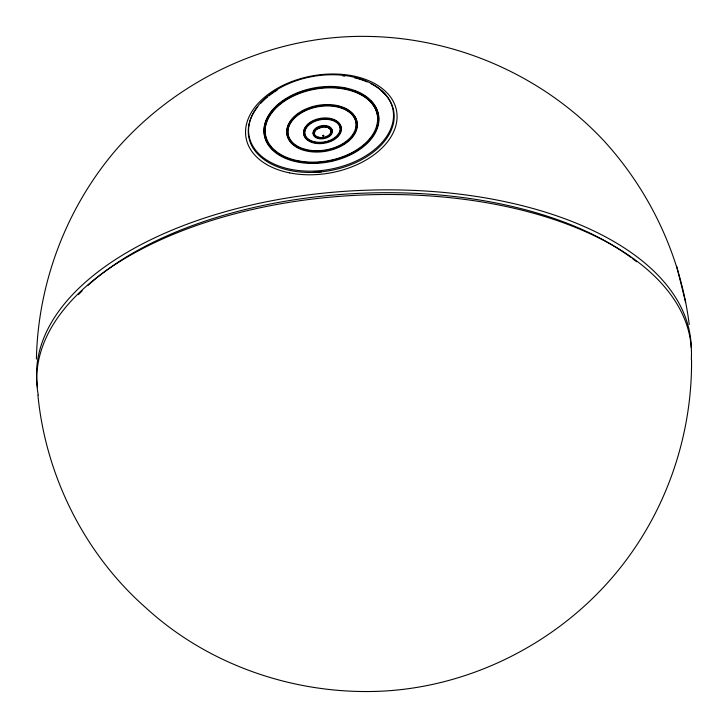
<?xml version="1.0" encoding="UTF-8"?>
<svg xmlns="http://www.w3.org/2000/svg" width="728" height="728" viewBox="0 0 728 728"><rect width="100%" height="100%" fill="white"/><g stroke="black" fill="none" stroke-linecap="round" stroke-linejoin="round"><path stroke-width="1.09" d="M36.4 359.077C37.992 282.537 66.648 207.189 116.617 149.131C179.689 77.223 274.347 33.916 370.306 36.464C458.039 38.402 543.725 76.486 603.712 140.586C650.177 191.337 680.635 256.211 689.234 324.506M314.305 134.616L314.742 131.331C318.081 125.98 329.729 124.524 331.422 131.704A8.727 5.633 -10.1 0 1 331.249 132.86M330.803 133.888L328.938 135.963A8.727 5.633 -10.1 0 0 330.012 134.98M371.034 83.756A73.628 47.52 -10.1 0 1 381.472 90.682L385.603 94.74A73.628 47.52 -10.1 0 1 321.467 171.835L313.176 172.399A73.628 47.52 -10.1 0 1 257.858 106.643M313.176 172.399L321.467 171.835M381.472 90.682L385.603 94.74M331.422 131.704L330.721 129.557L328.838 127.937A8.727 5.633 -10.1 0 0 322.741 126.936L316.607 129.256A8.727 5.633 -10.1 0 0 314.123 133.515M676.694 266.275L685.676 302.593M37.911 395.122C45.782 476.158 84.721 554.108 145.991 607.907C210.101 666.684 298.771 696.014 385.267 690.981C481.681 685.075 573.755 633.642 629.838 555.127C670.333 498.789 692.11 429.42 691.545 360.069M37.483 387.078A327.673 171.207 -3 0 1 349.759 191A327.673 171.207 -3 0 1 691.209 347.411M38.247 394.995A327.682 171.217 -3 0 1 353.935 195.413A327.682 171.217 -3 0 1 691.309 359.477M78.415 294.667A322.222 168.359 -3 0 1 82.2 290.836M87.779 285.549A322.222 168.359 -3 0 1 516.771 207.553L526.863 210.146A322.222 168.359 -3 0 1 630.666 257.221M632.268 258.413A322.222 168.359 -3 0 1 636.591 261.762M260.715 103.331A73.628 47.52 -10.1 0 1 267.658 96.842M268.932 95.832A73.628 47.52 -10.1 0 1 271.526 93.903M271.926 93.621A73.628 47.52 -10.1 0 1 273.51 92.529M274.247 92.037A73.628 47.52 -10.1 0 1 277.095 90.254M342.833 75.885A73.628 47.52 -10.1 0 1 344.763 76.103M354.509 77.814A73.628 47.52 -10.1 0 1 356.629 78.342M357.703 78.633A73.628 47.52 -10.1 0 1 367.076 81.9M370.434 100.428A57.994 37.437 -10.1 0 1 323.778 162.726A57.994 37.437 -10.1 0 1 270.206 113.377M270.761 112.622A57.994 37.437 -10.1 0 1 287.405 98.28M289.171 97.279A57.994 37.437 -10.1 0 1 301.674 91.783M302.712 91.428A57.994 37.437 -10.1 0 1 306.069 90.399M339.33 87.478A57.994 37.437 -10.1 0 1 341.177 87.715M343.944 88.152A57.994 37.437 -10.1 0 1 345.809 88.507M354.572 90.945A57.994 37.437 -10.1 0 1 368.332 98.553M377.741 116.516A56.966 36.764 -10.1 0 1 377.832 121.776M377.359 124.907A56.966 36.764 -10.1 0 1 376.531 127.946M371.144 137.929A56.966 36.764 -10.1 0 1 369.979 139.394M364.501 144.981A56.966 36.764 -10.1 0 1 362.726 146.474M358.895 149.322A56.966 36.764 -10.1 0 1 356.756 150.723M354.663 151.979A56.966 36.764 -10.1 0 1 348.867 155.009M333.469 160.397A56.966 36.764 -10.1 0 1 330.721 161.024M318.127 162.754A56.966 36.764 -10.1 0 1 316.371 162.844M313.959 162.917A56.966 36.764 -10.1 0 1 311.839 162.917M310.055 162.881A56.966 36.764 -10.1 0 1 307.571 162.754M302.366 162.244A56.966 36.764 -10.1 0 1 300.518 161.971M298.143 161.543A56.966 36.764 -10.1 0 1 294.576 160.742M283.037 156.484A56.966 36.764 -10.1 0 1 280.426 155.046M277.04 152.807A56.966 36.764 -10.1 0 1 274.629 150.869M271.544 147.793A56.966 36.764 -10.1 0 1 268.914 144.281M267.84 142.433A56.966 36.764 -10.1 0 1 265.283 134.653M265.156 133.624A56.966 36.764 -10.1 0 1 313.741 89.417A56.966 36.764 -10.1 0 1 376.713 112.03M376.931 112.731A56.966 36.764 -10.1 0 1 377.404 114.578M350.914 112.239A35.636 23.005 -10.1 0 1 344.162 144.399A35.636 23.005 -10.1 0 1 295.95 146.883A35.636 23.005 -10.1 0 1 296.678 115.033M297.379 114.496A35.636 23.005 -10.1 0 1 298.853 113.459M301.674 111.712A35.636 23.005 -10.1 0 1 303.995 110.483M311.793 107.416A35.636 23.005 -10.1 0 1 313.577 106.916M318.445 105.851A35.636 23.005 -10.1 0 1 320.393 105.56M324.424 105.169A35.636 23.005 -10.1 0 1 329.875 105.141M334.871 105.633A35.636 23.005 -10.1 0 1 336.773 105.96M338.365 106.315A35.636 23.005 -10.1 0 1 344.226 108.235M344.954 108.554A35.636 23.005 -10.1 0 1 350.013 111.53M291.027 141.469A34.598 22.331 -10.1 0 1 317.226 106.916A34.598 22.331 -10.1 0 1 355.965 128.701M354.427 132.896A34.598 22.331 -10.1 0 1 353.262 134.898M351.506 137.283A34.598 22.331 -10.1 0 1 336.991 147.493M333.251 148.885A34.598 22.331 -10.1 0 1 331.413 149.458M313.759 151.442A34.598 22.331 -10.1 0 1 309.409 150.969M300.373 148.403A34.598 22.331 -10.1 0 1 297.779 147.12M297.079 146.719A34.598 22.331 -10.1 0 1 292.92 143.571M332.177 119.374A19.101 12.331 -10.1 0 1 340.75 132.46A19.101 12.331 -10.1 0 1 322.559 143.489L319.974 143.643A19.101 12.331 -10.1 0 1 304.422 136.591A19.101 12.331 -10.1 0 1 309.8 123.132M310.447 122.695A19.101 12.331 -10.1 0 1 313.768 120.912M319.647 119.046A19.101 12.331 -10.1 0 1 321.576 118.728M327.736 118.564A19.101 12.331 -10.1 0 1 330.321 118.928M329.52 127.227A9.755 6.297 -10.1 0 1 330.466 135.49A9.755 6.297 -10.1 0 1 317.981 138.475A9.755 6.297 -10.1 0 1 313.777 130.994M315.852 128.71A9.755 6.297 -10.1 0 1 317.29 127.764M324.652 126.026A9.755 6.297 -10.1 0 1 326.371 126.19M340.386 130.13A18.064 11.657 -10.1 0 1 336.09 137.492M334.716 138.575A18.064 11.657 -10.1 0 1 330.412 140.959M314.906 142.643A18.064 11.657 -10.1 0 1 313.313 142.242M311.766 141.714A18.064 11.657 -10.1 0 1 313.977 121.749A18.064 11.657 -10.1 0 1 340.376 128.565M322.54 135.645C323.459 137.856 325.107 133.943 322.54 135.645M289.708 172.9A76.458 49.349 -10.1 0 0 396.751 112.012A76.458 49.349 -10.1 0 0 277.468 88.279A76.458 49.349 -10.1 0 0 289.708 172.9M291.437 169.46A73.137 47.202 -10.1 0 0 393.138 110.665A73.137 47.202 -10.1 0 0 278.569 88.707A73.137 47.202 -10.1 0 0 291.437 169.46M295.413 160.788A57.821 37.319 -10.1 0 0 378.551 116.644A57.821 37.319 -10.1 0 0 290.044 96.205A57.821 37.319 -10.1 0 0 295.413 160.788M298.799 160.897A56.784 36.655 -10.1 0 0 377.286 114.869A56.784 36.655 -10.1 0 0 287.997 98.335A56.784 36.655 -10.1 0 0 298.799 160.897M305.542 150.013A35.454 22.886 -10.1 0 0 357.048 123.414A35.454 22.886 -10.1 0 0 303.212 110.274A35.454 22.886 -10.1 0 0 305.542 150.013M305.005 149.249A34.425 22.222 -10.1 0 0 356.074 124.479A34.425 22.222 -10.1 0 0 304.805 110.438A34.425 22.222 -10.1 0 0 305.005 149.249M317.909 137.683A9.582 6.179 -10.1 0 0 332.123 130.785A9.582 6.179 -10.1 0 0 317.854 126.881A9.582 6.179 -10.1 0 0 317.909 137.683M318.445 137.201A8.545 5.515 -10.1 0 0 331.122 131.049A8.545 5.515 -10.1 0 0 318.391 127.564A8.545 5.515 -10.1 0 0 318.445 137.201M313.058 142.033A18.919 12.212 -10.1 0 0 341.123 128.419A18.919 12.212 -10.1 0 0 312.949 120.702A18.919 12.212 -10.1 0 0 313.058 142.033M314.751 141.833A17.881 11.548 -10.1 0 0 340.076 127.828A17.881 11.548 -10.1 0 0 312.385 121.958A17.881 11.548 -10.1 0 0 314.751 141.833"/></g></svg>
